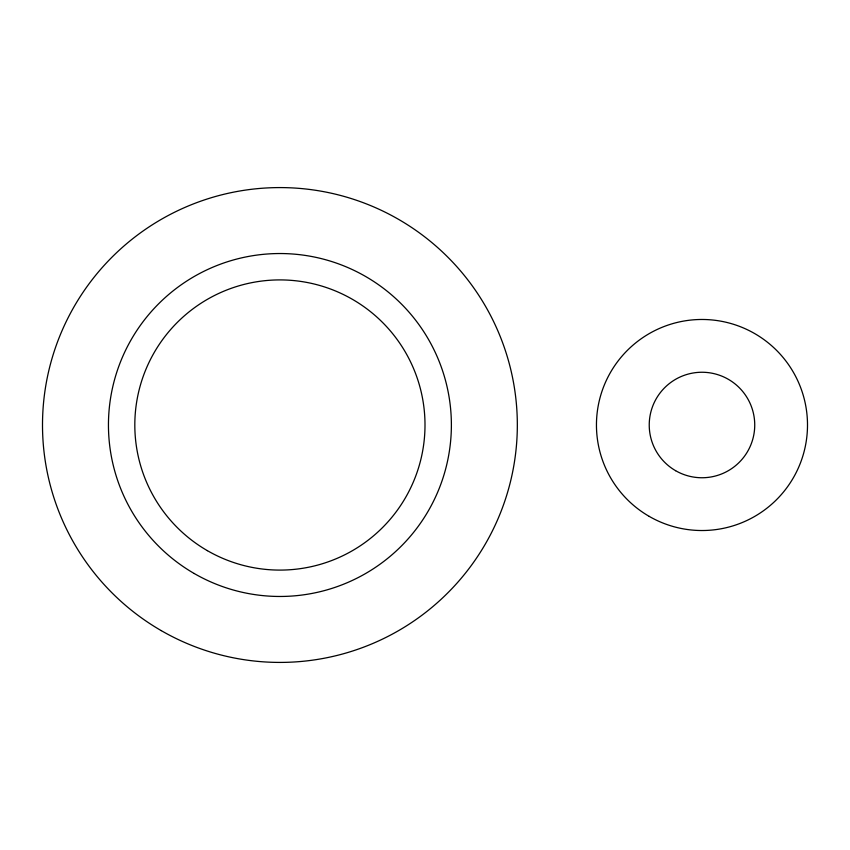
<?xml version="1.0" encoding="UTF-8"?>
<svg xmlns="http://www.w3.org/2000/svg" width="850" height="850" viewBox="0 0 850 850"><rect width="100%" height="100%" fill="white"/><g stroke="black" fill="none" stroke-linecap="round" stroke-linejoin="round"><path stroke-width="1.27" d="M161.202 630.604A237.416 237.416 0 0 0 517.331 425A237.416 237.416 0 0 0 161.202 219.396A237.416 237.416 0 0 0 161.202 630.604M207.368 550.651A145.084 145.084 0 0 0 425 425A145.084 145.084 0 0 0 207.368 299.349A145.084 145.084 0 0 0 207.368 550.651M194.183 573.495A171.466 171.466 0 0 0 451.382 425A171.466 171.466 0 0 0 194.183 276.505A171.466 171.466 0 0 0 194.183 573.495M675.601 470.688A52.764 52.764 0 0 0 754.736 425A52.764 52.764 0 0 0 675.601 379.312A52.764 52.764 0 0 0 675.601 470.688M649.219 516.386A105.517 105.517 0 0 0 807.5 425A105.517 105.517 0 0 0 649.219 333.614A105.517 105.517 0 0 0 649.219 516.386"/></g></svg>
